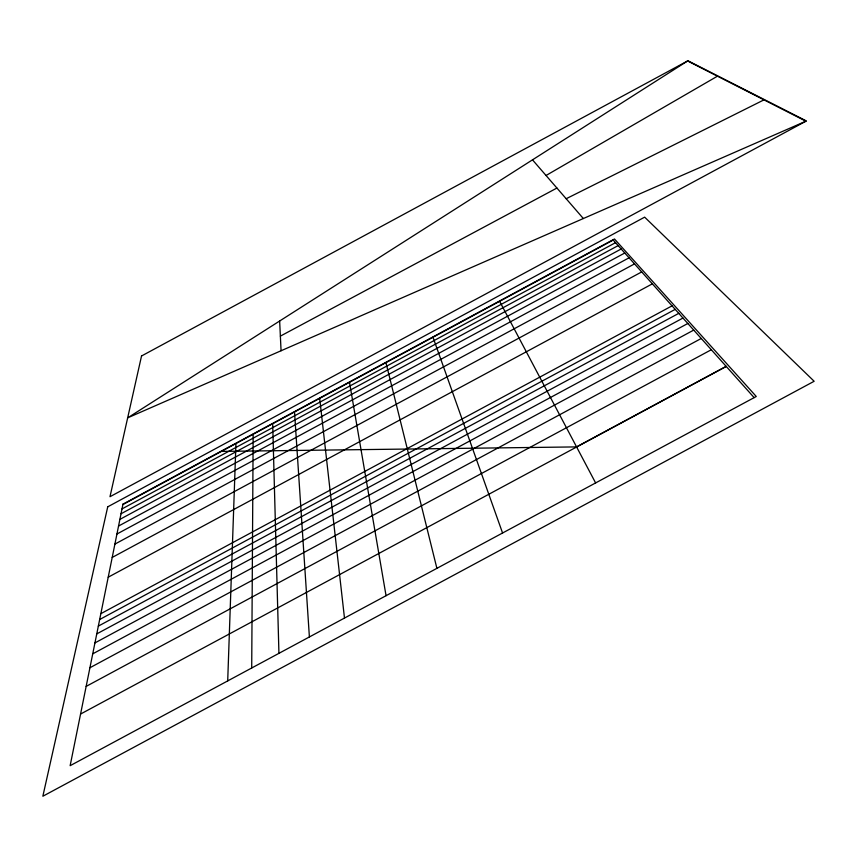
<?xml version="1.0" encoding="UTF-8"?>
<svg xmlns="http://www.w3.org/2000/svg" width="857" height="857" viewBox="0 0 857 857"><rect width="100%" height="100%" fill="white"/><g stroke="black" fill="none" stroke-linecap="round" stroke-linejoin="round"><path stroke-width="1.29" d="M251.712 667.989L253.158 434.263M227.705 680.908L235.943 443.551M546.038 175.492L717.47 76.177M122.894 504.537L613.183 240.046L754.139 397.627M122.015 508.908L615.54 242.67M121.03 513.772L618.154 245.605M119.894 519.385L621.186 248.991M118.555 526.048L624.774 253.008M116.938 534.018L629.07 257.807M114.902 544.099L634.512 263.892M112.213 557.436L641.7 271.926M108.218 577.2L652.359 283.849M100.847 613.676L672.049 305.853M99.669 619.515L675.198 309.377M98.33 626.124L678.765 313.362M96.766 633.901L682.965 318.054M94.945 642.911L687.828 323.485M92.727 653.848L693.731 330.095M89.921 667.753L701.24 338.483M86.161 686.393L711.299 349.742M726.168 366.357L576.547 446.904L221.385 451.403M80.569 714.052L726.243 366.442M280.368 336.126L556.921 188.047M566.177 198.728L763.973 99.862M532.508 159.863L583.328 218.524M499.631 301.3L595.615 482.93M432.989 337.251L502.566 533M385.929 362.64L436.899 568.341M349.485 382.297L386.057 595.701M319.682 398.376L344.482 618.068M294.519 411.949L309.388 636.955M279.65 321.021L281.064 350.749M272.676 423.733L278.932 653.345M122.969 504.162L70.135 765.697L756.27 396.491L614.501 238.996L122.969 504.162M107.725 506.83L42.85 796.239L814.15 381.269L644.646 217.153L107.725 506.83M141.534 355.987L109.985 496.717L806.405 120.955L687.957 60.761L141.534 355.987M687.603 60.976L127.8 417.798L805.88 121.191L687.603 60.976"/></g></svg>
